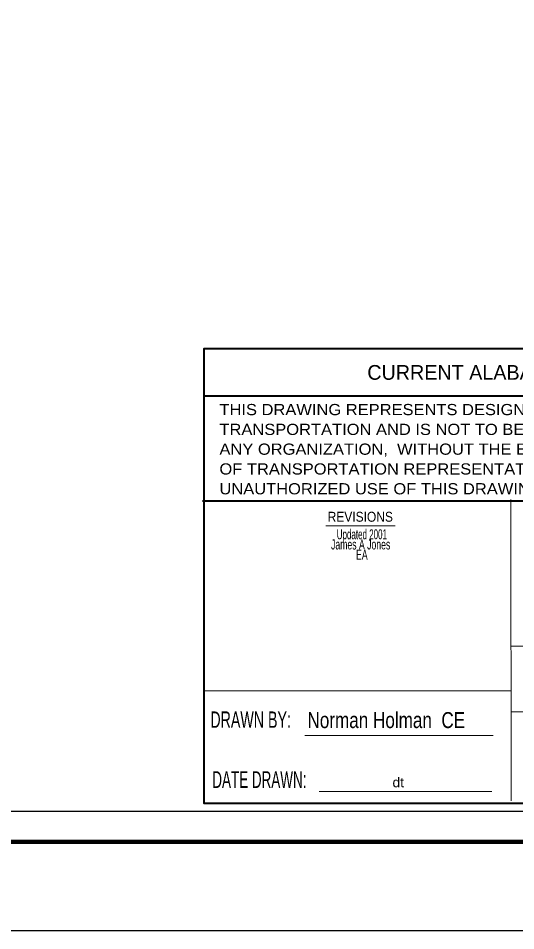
# Model space of a CAD drawing. Extents: x -3227 to 12266, y -3528 to 2100.
# Drawn here: x 1294 to 2433, y -3528 to -1437 of the extents above; entities that cross this region are included whole.
import ezdxf
from ezdxf.enums import TextEntityAlignment as Align

# ---------------------------------------------------------------- set-up
doc = ezdxf.new("R2010")
doc.units = 0
doc.header["$LTSCALE"] = 13
doc.layers.add('1', color=7, linetype='Continuous', lineweight=13)
doc.layers.add('3', color=7, linetype='Continuous', lineweight=13)

msp = doc.modelspace()

# ---------------------------------------------------------------- linework, layer by layer
at = {"layer": '1'}
for p, q in [((1998.36, -2599.51), (2156.97, -2599.51)), ((2421.82, -2875.63), (3776.19, -2875.63)), ((1950.19, -3080.33), (2381.64, -3080.33)), ((1983.43, -3208.72), (2378.78, -3208.72))]:
    msp.add_line(p, q, dxfattribs=at)
at = {"layer": '1', "lineweight": 25}
for points in [[(4032.58, 2082.23), (4032.58, -3527.77), (-3227.42, -3527.77), (-3227.42, 2082.23)], [(3809.2, 1903.65), (-3017.58, 1903.65), (-3017.58, -3253.49), (3809.2, -3253.49)]]:
    msp.add_lwpolyline(points, close=True, dxfattribs=at)
at = {"layer": '1', "lineweight": 106}
msp.add_lwpolyline([(-3099.2, -3323.96), (3882.18, -3323.96), (3882.18, 1980.5), (-3099.2, 1980.5)], close=True, dxfattribs=at)
at = {"layer": '3', "lineweight": 40}
for p, q in [((3776.19, -2302.51), (1719.38, -2302.51)), ((3772.49, -2543.42), (1715.72, -2543.42))]:
    msp.add_line(p, q, dxfattribs=at)
at = {"layer": '3'}
for p, q in [((2422.76, -3229.99), (2422.26, -2539.32)), ((1719.38, -2977.92), (2421.82, -2977.92)), ((1719.38, -2977.92), (2421.82, -2977.92)), ((2421.82, -3026.07), (3776.19, -3026.07))]:
    msp.add_line(p, q, dxfattribs=at)
at = {"layer": '3', "lineweight": 40}
msp.add_lwpolyline([(3774.51, -2194.17), (1719.33, -2194.17), (1719.33, -3235.66), (3774.51, -3235.66)], close=True, dxfattribs=at)

# ---------------------------------------------------------------- texts
at = {"layer": '1'}
msp.add_text('CURRENT ALABAMA DEPARTMENT OF TRANSPORTATION', height=33.77, dxfattribs=at).set_placement((2730.59, -2265.14), align=Align.CENTER)
for s, height, width, p in [('THIS DRAWING REPRESENTS DESIGNS PREPARED FOR USE BY THE ALABAMA DEPARTMENT OF', 25.65, 1.1, (1754.76, -2346.22)), ('TRANSPORTATION AND IS NOT TO BE COPIED,  REPRODUCED,  ALTERED,  OR USED BY ANYONE,  OR', 25.65, 1.1, (1754.76, -2391.6)), ('ANY ORGANIZATION,  WITHOUT THE EXPRESSED WRITTEN CONSENT OF THE ALABAMA DEPARTMENT', 25.65, 1.1, (1754.76, -2436.91)), ('OF TRANSPORTATION REPRESENTATIVE AUTHORIZED TO APPROVE THIS USE.   ANYONE MAKING', 25.65, 1.1, (1754.76, -2482.28)), ('UNAUTHORIZED USE OF THIS DRAWING MAY BE PROSECUTED TO THE FULLEST EXTENT OF THE LAW.', 25.65, 1.1, (1754.76, -2527.71)), ('DRAWN BY:', 37.45, 0.65, (1733.95, -3062.67)), ('DATE DRAWN:', 38.37, 0.6, (1738.4, -3200.62)), ('dt', 22.52, 1.05, (2150.99, -3198.95))]:
    msp.add_text(s, height=height, dxfattribs=dict(at, width=width)).set_placement(p)
for s, height, width, p in [('Updated 2001', 22.81, 0.6, (2080.85, -2630.64)), ('James A Jones ', 22.81, 0.65, (2080.85, -2653.96)), ('EA', 22.81, 0.65, (2080.85, -2677.29)), ('Norman Holman  CE', 36.57, 0.8, (2136.8, -3063.33))]:
    msp.add_text(s, height=height, dxfattribs=dict(at, width=width)).set_placement(p, align=Align.CENTER)
at = {"layer": '3', "width": 0.9}
msp.add_text('REVISIONS', height=22.81, dxfattribs=at).set_placement((2077.22, -2590.46), align=Align.CENTER)

doc.saveas('drawing.dxf')
